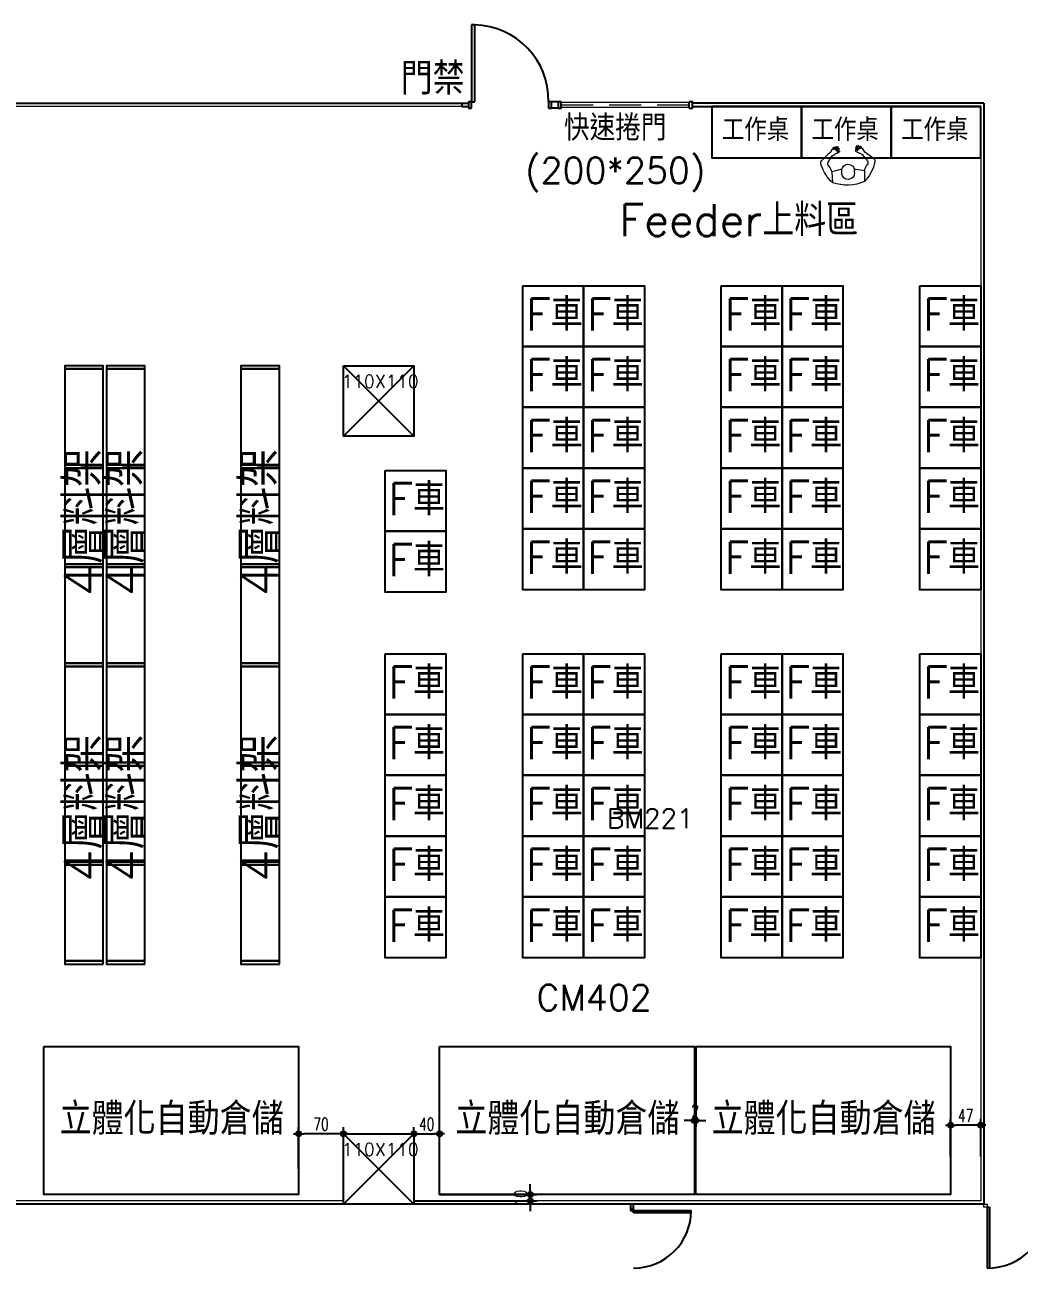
# Model space of a CAD drawing. Extents: x -80 to 56020, y 18240 to 42185.
# Drawn here: x 6248 to 7800, y 19445 to 21388 of the extents above; entities that cross this region are included whole.
import ezdxf
from ezdxf.enums import TextEntityAlignment as Align

# ---------------------------------------------------------------- set-up
doc = ezdxf.new("R2010")
doc.units = 0
doc.header["$LTSCALE"] = 200
doc.linetypes.add('1', pattern=[0.375, 0.25, -0.125])
doc.layers.add('2', color=2, linetype='Continuous', lineweight=9)
for name, color, linetype in [('SMT Line', 5, 'Continuous'), ('XFAB-L20$0$COL', 1, 'Continuous'), ('新設門', 3, '00160'), ('緯穎新設隔間', 151, 'Continuous'), ('緯穎生產設備', 7, 'Continuous')]:
    doc.layers.add(name, color=color, linetype=linetype)
doc.styles.add('C1', font='SIMPLEX.shx', dxfattribs={"bigfont": 'CHINESET.shx'})
doc.styles.add('CCAD', font='TXT', dxfattribs={"bigfont": 'CCAD'})
doc.styles.add('DIM', font='simplex.shx', dxfattribs={"bigfont": 'chineset.shx'})
doc.styles.add('SIMPLEX', font='SIMPLEX.shx', dxfattribs={"width": 0.7})
doc.styles.add('XFAB-L20$0$CHINA', font='simplex.shx', dxfattribs={"width": 0.75, "bigfont": 'chineset.shx'})
doc.linetypes.add('00160', pattern='A,0.05,[5,Hcad2000.shx,S=1,R=0,X=0,Y=-0.5],1.45', length=1.5)
doc.dimstyles.new('CIRM', dxfattribs={"dimtxt": 20, "dimasz": 8, "dimexe": 10, "dimexo": 0, "dimgap": 5, "dimtad": 1, "dimdsep": 46, "dimtxsty": 'SIMPLEX', "dimblk": 'CIR', "dimcen": 10, "dimdle": 10, "dimclrt": 2, "dimazin": 0, "dimtfac": 1, "dimtix": 1, "dimtmove": 2, "dimatfit": 3, "dimldrblk": 'CIR', "dimfxl": 1, "dimtolj": 1, "dimarcsym": 0})

# ---------------------------------------------------------------- blocks, each defined once
blk = doc.blocks.new('XFAB-L20$0$C-110x110')
at = {"layer": 'Defpoints'}
for p, q in [((55, -55), (-55, 55)), ((-55, -55), (55, 55))]:
    blk.add_line(p, q, dxfattribs=at)
at = {"layer": 'XFAB-L20$0$COL'}
blk.add_lwpolyline([(-55, 55), (55, 55), (55, -55), (-55, -55)], close=True, dxfattribs=at)
at = {"layer": 'Defpoints', "style": 'XFAB-L20$0$CHINA'}
blk.add_text('110X110', height=20, dxfattribs=at).set_placement((-57.4, 30.5), align=Align.MIDDLE_LEFT)
blk = doc.blocks.new('DO2D_2')
for p, q in [((-0.5, 0), (-0.5, 0.5)), ((-0.48, 0), (-0.48, 0.5)), ((0.48, 0), (0.48, 0.5)), ((0.5, 0), (0.5, 0.5)), ((-0.5, 0), (-0.48, 0)), ((0.5, 0), (0.48, 0))]:
    blk.add_line(p, q)
for centre, start, end in [((-0.5, 0), 0, 90), ((0.5, 0), 90, 180)]:
    blk.add_arc(centre, 0.5, start, end)
blk = doc.blocks.new('MAN')
at = {"layer": '2', "color": 0}
for p, q in [((60858.6, -155354.4, 0), (60870, -155368.7, 0)), ((60840.9, -155370.2, 0), (60823.9, -155370.6, 0)), ((60844.3, -155385.9, 0), (60840.9, -155370.2, 0)), ((60856.4, -155365, 0), (60865.7, -155371.6, 0)), ((60865.7, -155371.6, 0), (60868.6, -155376.9, 0)), ((60869.4, -155379, 0), (60868.6, -155376.9, 0)), ((60871.9, -155383.1, 0), (60869.5, -155379, 0)), ((60870, -155368.7, 0), (60875, -155371.5, 0)), ((60872.5, -155379.5, 0), (60873.6, -155382.6, 0)), ((60876.1, -155382.8, 0), (60872.6, -155379.1, 0)), ((60873.9, -155377.6, 0), (60877.1, -155381.8, 0)), ((60878.4, -155381.8, 0), (60874, -155377.4, 0)), ((60875, -155371.5, 0), (60879.1, -155374.9, 0)), ((60879.3, -155379.1, 0), (60875.1, -155376.2, 0)), ((60875.1, -155376.2, 0), (60879.5, -155380.9, 0)), ((60875.9, -155374.1, 0), (60875.7, -155374.4, 0)), ((60875.7, -155374.4, 0), (60879.9, -155377.8, 0)), ((60879, -155375.5, 0), (60875.9, -155374.1, 0)), ((60879.8, -155379.2, 0), (60878.6, -155378.7, 0)), ((60879.1, -155374.9, 0), (60879.1, -155375.6, 0)), ((60879.1, -155375.6, 0), (60879.1, -155375.6, 0)), ((60880.4, -155378.8, 0), (60879.8, -155379.2, 0)), ((60879.9, -155377.5, 0), (60880.4, -155378.8, 0)), ((60837.9, -155385.6, 0), (60841.8, -155385.6, 0)), ((60872.3, -155383.2, 0), (60871.8, -155383.1, 0)), ((60873.6, -155382.6, 0), (60872.3, -155383.4, 0)), ((60876.9, -155382.7, 0), (60876.1, -155382.8, 0)), ((60877.1, -155381.8, 0), (60876.9, -155382.7, 0)), ((60879.4, -155381.6, 0), (60878.8, -155381.8, 0)), ((60879.5, -155380.9, 0), (60879.4, -155381.6, 0)), ((60837.9, -155405.6, 0), (60841.8, -155405.6, 0)), ((60844.3, -155405.3, 0), (60840.9, -155421, 0)), ((60865.7, -155419.6, 0), (60868.6, -155414.3, 0)), ((60869.4, -155412.2, 0), (60868.6, -155414.3, 0)), ((60871.9, -155408.1, 0), (60869.5, -155412.2, 0)), ((60872.3, -155408, 0), (60871.8, -155408.1, 0)), ((60873.6, -155408.6, 0), (60872.3, -155407.8, 0)), ((60872.5, -155411.8, 0), (60873.6, -155408.6, 0)), ((60876.1, -155408.4, 0), (60872.6, -155412.1, 0)), ((60873.9, -155413.6, 0), (60877.1, -155409.5, 0)), ((60878.4, -155409.4, 0), (60874, -155413.8, 0)), ((60875, -155419.7, 0), (60879.1, -155416.3, 0)), ((60875.1, -155415.1, 0), (60879.5, -155410.3, 0)), ((60879.3, -155412.1, 0), (60875.1, -155415.1, 0)), ((60875.7, -155416.8, 0), (60879.9, -155413.4, 0)), ((60875.9, -155417.1, 0), (60875.7, -155416.8, 0)), ((60879, -155415.7, 0), (60875.9, -155417.1, 0)), ((60876.9, -155408.5, 0), (60876.1, -155408.4, 0)), ((60877.1, -155409.5, 0), (60876.9, -155408.5, 0)), ((60879.8, -155412, 0), (60878.6, -155412.5, 0)), ((60879.4, -155409.6, 0), (60878.8, -155409.4, 0)), ((60879.1, -155415.7, 0), (60879.1, -155415.7, 0)), ((60879.1, -155416.3, 0), (60879.1, -155415.7, 0)), ((60879.5, -155410.3, 0), (60879.4, -155409.6, 0)), ((60880.4, -155412.4, 0), (60879.8, -155412, 0)), ((60879.9, -155413.7, 0), (60880.4, -155412.4, 0)), ((60840.9, -155421, 0), (60823.9, -155420.6, 0)), ((60856.4, -155426.2, 0), (60865.7, -155419.6, 0)), ((60858.6, -155436.8, 0), (60867.7, -155426.9, 0)), ((60871.6, -155421.3, 0), (60867.7, -155426.9, 0)), ((60871.6, -155421.3, 0), (60875, -155419.7, 0))]:
    blk.add_line(p, q, dxfattribs=at)
for centre, radius, start, end in [((60868.2, -155413.2, 0), 61.4, 105.1858, 136.0975), ((60854.9, -155359.2, 0), 6, 52.8107, 118.216), ((60887.7, -155395.6, 0), 68.5, 158.5887, 201.4113), ((60832.3, -155342.5, 0), 29, 287.1051, 307.0444), ((60853.6, -155370.3, 0), 6, 61.666, 128.6143), ((60837.9, -155395.6, 0), 10, 90, 270), ((60841.8, -155395.6, 0), 10, 270, 90), ((60868.2, -155378, 0), 61.4, 223.9025, 254.8142), ((60832.3, -155448.7, 0), 29, 52.9556, 72.8949), ((60853.6, -155420.9, 0), 6, 231.3857, 298.334), ((60854.9, -155432, 0), 6, 241.784, 307.1893)]:
    blk.add_arc(centre, radius, start, end, dxfattribs=at)
blk = doc.blocks.new('A$C7219ca4d')
at = {"layer": '緯穎新設隔間'}
for p, q in [((2.5, 140), (2.5, 130)), ((7.5, 140), (2.5, 140)), ((7.5, 140), (7.5, 130)), ((0, 130), (0, 125)), ((10, 130), (0, 130)), ((0, 125), (10, 125)), ((7.5, 130), (2.5, 130)), ((10, 125), (10, 130)), ((10, 125), (10, 120)), ((130, 125), (10, 125)), ((10, 120), (130, 120)), ((130, 120), (130, 125)), ((0, 5), (0, 0)), ((10, 5), (0, 5)), ((0, 0), (10, 0)), ((7.5, 5), (2.5, 5)), ((10, 0), (10, 5))]:
    blk.add_line(p, q, dxfattribs=at)
blk.add_arc((12.5, 122.5), 117.5, 268.7811, 358.7811, dxfattribs=at)
blk = doc.blocks.new('CIR')
at = {"color": 0}
blk.add_line((1, 0), (-1, 0), dxfattribs=at)
at = {"color": 3}
blk.add_circle((0, 0), 0.5, dxfattribs=at)
blk = doc.blocks.new('*D248')
at = {"layer": 'Defpoints', "color": 0, "transparency": 16777216}
for p in [(6855, 19550), (6895, 19560), (7036.710914, 19550)]:
    blk.add_point(p, dxfattribs=at)
at = {"layer": '緯穎新設隔間', "color": 0, "lineweight": -2, "transparency": 16777216}
for p, q in [((7036.710914, 19568), (7036.710914, 19576)), ((6855, 19550), (7046.710914, 19550)), ((6895, 19560), (7046.710914, 19560)), ((7036.710914, 19560), (7036.710914, 19550)), ((7036.710914, 19542), (7036.710914, 19534))]:
    blk.add_line(p, q, dxfattribs=at)
at = {"layer": '緯穎新設隔間', "color": 0, "lineweight": -2, "transparency": 16777216, "xscale": 8, "yscale": 8, "zscale": 8}
for p, rotation in [((7036.710914, 19560), 270), ((7036.710914, 19550), 90)]:
    blk.add_blockref('CIR', p, dxfattribs=dict(at, rotation=rotation))
at = {"layer": '緯穎新設隔間', "color": 2, "transparency": 16777216, "insert": (7021.710914, 19555), "char_height": 20, "attachment_point": 5, "rotation": 90, "style": 'SIMPLEX'}
blk.add_mtext('\\A1;10', dxfattribs=at)
blk = doc.blocks.new('*D249')
at = {"layer": 'Defpoints', "color": 0, "transparency": 16777216}
for p in [(6675, 19655), (6675, 19600), (6745, 19600)]:
    blk.add_point(p, dxfattribs=at)
at = {"layer": '緯穎新設隔間', "color": 0, "lineweight": -2, "transparency": 16777216}
for p, q in [((6675, 19600), (6675, 19665)), ((6745, 19600), (6745, 19665)), ((6737, 19655), (6683, 19655))]:
    blk.add_line(p, q, dxfattribs=at)
at = {"layer": '緯穎新設隔間', "color": 0, "lineweight": -2, "transparency": 16777216, "xscale": 8, "yscale": 8, "zscale": 8, "rotation": 180}
blk.add_blockref('CIR', (6675, 19655), dxfattribs=at)
at = {"layer": '緯穎新設隔間', "color": 0, "lineweight": -2, "transparency": 16777216, "xscale": 8, "yscale": 8, "zscale": 8}
blk.add_blockref('CIR', (6745, 19655), dxfattribs=at)
at = {"layer": '緯穎新設隔間', "color": 2, "transparency": 16777216, "insert": (6710, 19670), "char_height": 20, "attachment_point": 5, "style": 'SIMPLEX'}
blk.add_mtext('\\A1;70', dxfattribs=at)
blk = doc.blocks.new('*D250')
at = {"layer": 'Defpoints', "color": 0, "transparency": 16777216}
for p in [(6855, 19655), (6895, 19655), (6895, 19655)]:
    blk.add_point(p, dxfattribs=at)
at = {"layer": '緯穎新設隔間', "color": 0, "lineweight": -2, "transparency": 16777216}
for p, q in [((6855, 19655), (6855, 19665)), ((6895, 19655), (6895, 19665)), ((6863, 19655), (6887, 19655))]:
    blk.add_line(p, q, dxfattribs=at)
at = {"layer": '緯穎新設隔間', "color": 0, "lineweight": -2, "transparency": 16777216, "xscale": 8, "yscale": 8, "zscale": 8, "rotation": 180}
blk.add_blockref('CIR', (6855, 19655), dxfattribs=at)
at = {"layer": '緯穎新設隔間', "color": 0, "lineweight": -2, "transparency": 16777216, "xscale": 8, "yscale": 8, "zscale": 8}
blk.add_blockref('CIR', (6895, 19655), dxfattribs=at)
at = {"layer": '緯穎新設隔間', "color": 2, "transparency": 16777216, "insert": (6875, 19670), "char_height": 20, "attachment_point": 5, "style": 'SIMPLEX'}
blk.add_mtext('\\A1;40', dxfattribs=at)
blk = doc.blocks.new('*D251')
at = {"layer": 'Defpoints', "color": 0, "transparency": 16777216}
for p in [(7293, 19791.2), (7295, 19791.2), (7295, 19675.6)]:
    blk.add_point(p, dxfattribs=at)
at = {"layer": '緯穎新設隔間', "color": 0, "lineweight": -2, "transparency": 16777216}
for p, q in [((7293, 19791.2), (7293, 19665.6)), ((7295, 19791.2), (7295, 19665.6)), ((7285, 19675.6), (7277, 19675.6)), ((7293, 19675.6), (7295, 19675.6)), ((7303, 19675.6), (7311, 19675.6))]:
    blk.add_line(p, q, dxfattribs=at)
at = {"layer": '緯穎新設隔間', "color": 0, "lineweight": -2, "transparency": 16777216, "xscale": 8, "yscale": 8, "zscale": 8}
blk.add_blockref('CIR', (7293, 19675.6), dxfattribs=at)
at = {"layer": '緯穎新設隔間', "color": 0, "lineweight": -2, "transparency": 16777216, "xscale": 8, "yscale": 8, "zscale": 8, "rotation": 180}
blk.add_blockref('CIR', (7295, 19675.6), dxfattribs=at)
at = {"layer": '緯穎新設隔間', "color": 2, "transparency": 16777216, "insert": (7294, 19690.6), "char_height": 20, "attachment_point": 5, "style": 'SIMPLEX'}
blk.add_mtext('\\A1;2', dxfattribs=at)
blk = doc.blocks.new('*D252')
at = {"layer": 'Defpoints', "color": 0, "transparency": 16777216}
for p in [(7693, 19668.3), (7693, 19619.2), (7740, 19619.2)]:
    blk.add_point(p, dxfattribs=at)
at = {"layer": '緯穎新設隔間', "color": 0, "lineweight": -2, "transparency": 16777216}
for p, q in [((7693, 19619.2), (7693, 19678.3)), ((7740, 19619.2), (7740, 19678.3)), ((7732, 19668.3), (7701, 19668.3))]:
    blk.add_line(p, q, dxfattribs=at)
at = {"layer": '緯穎新設隔間', "color": 0, "lineweight": -2, "transparency": 16777216, "xscale": 8, "yscale": 8, "zscale": 8, "rotation": 180}
blk.add_blockref('CIR', (7693, 19668.3), dxfattribs=at)
at = {"layer": '緯穎新設隔間', "color": 0, "lineweight": -2, "transparency": 16777216, "xscale": 8, "yscale": 8, "zscale": 8}
blk.add_blockref('CIR', (7740, 19668.3), dxfattribs=at)
at = {"layer": '緯穎新設隔間', "color": 2, "transparency": 16777216, "insert": (7716.5, 19683.3), "char_height": 20, "attachment_point": 5, "style": 'SIMPLEX'}
blk.add_mtext('\\A1;47', dxfattribs=at)

msp = doc.modelspace()

# ---------------------------------------------------------------- linework, layer by layer
at = {"color": 3}
for points in [[(6277, 19791.2), (6675, 19791.2), (6675, 19560), (6277, 19560)], [(6895, 19791.2), (7293, 19791.2), (7293, 19560), (6895, 19560)], [(7295, 19791.2), (7693, 19791.2), (7693, 19560), (7295, 19560)]]:
    msp.add_lwpolyline(points, close=True, dxfattribs=at)
at = {"layer": '新設門', "linetype": 'ByBlock', "lineweight": 20}
msp.add_lwpolyline([(7285, 21266.203), (7085, 21266.203), (7085, 21258.797), (7285, 21258.797)], close=True, dxfattribs=at)
at = {"layer": '新設門', "linetype": '1', "lineweight": 20}
msp.add_lwpolyline([(7085, 21262.5), (7285, 21262.5)], dxfattribs=at)
at = {"layer": '緯穎新設隔間', "color": 143, "true_color": 0x7aafdf}
for p, q in [((5425, 21265), (6930, 21265)), ((7745, 21265), (7745, 19545)), ((7745, 19545), (4675, 19545))]:
    msp.add_line(p, q, dxfattribs=at)
at = {"layer": '緯穎新設隔間'}
for p, q in [((7080, 21267.5), (7070, 21267.5)), ((7080, 21257.5), (7070, 21257.5)), ((7285, 21257.5), (7285, 21267.5)), ((7745, 21265), (7290, 21265)), ((7290, 21260), (7740, 21260)), ((7198, 19538.239), (7198, 19545)), ((7198, 19531.4), (7198, 19535)), ((7198, 19535), (7288, 19535)), ((7288, 19531.4), (7198, 19531.4))]:
    msp.add_line(p, q, dxfattribs=at)
at = {"layer": '緯穎新設隔間', "linetype": 'Continuous'}
for p, q in [((7193, 19545), (7193, 19538.239)), ((7193, 19538.239), (7198, 19538.239))]:
    msp.add_line(p, q, dxfattribs=at)
at = {"layer": '緯穎新設隔間', "linetype": 'ByBlock'}
for p, q in [((7193, 19540), (7193, 19535)), ((7193, 19535), (7198, 19535)), ((7198, 19535), (7198, 19538.239))]:
    msp.add_line(p, q, dxfattribs=at)
at = {"layer": '緯穎新設隔間', "lineweight": 20}
for points in [[(6930, 21260), (5425, 21260)], [(7740, 21260), (7740, 19550)], [(6745, 19550), (5655, 19550)], [(7740, 19550), (6855, 19550)]]:
    msp.add_lwpolyline(points, dxfattribs=at)
at = {"layer": '緯穎新設隔間'}
msp.add_lwpolyline([(7085, 21267.5), (7080, 21267.5), (7080, 21257.5), (7085, 21257.5)], close=True, dxfattribs=at)
msp.add_lwpolyline([(7285, 21257.5), (7290, 21257.5), (7290, 21267.5), (7285, 21267.5)], dxfattribs=at)
at = {"layer": '緯穎新設隔間', "linetype": 'ByBlock', "lineweight": 20}
msp.add_lwpolyline([(7745, 19540), (7745, 19545), (7750, 19545), (7750, 19540), (7745, 19540)], dxfattribs=at)
at = {"layer": '緯穎新設隔間'}
msp.add_arc((7198, 19535), 90, 270, 0, dxfattribs=at)
at = {"layer": '緯穎生產設備'}
for points in [[(7460, 21260), (7320, 21260), (7320, 21180), (7460, 21180)], [(7600, 21260), (7460, 21260), (7460, 21180), (7600, 21180)], [(7740, 21260), (7600, 21260), (7600, 21180), (7740, 21180)]]:
    msp.add_lwpolyline(points, close=True, dxfattribs=at)
at = {"layer": '緯穎生產設備', "color": 215, "true_color": 0xa953a0}
for points in [[(7025, 20980), (7120, 20980), (7120, 20885), (7025, 20885)], [(7120, 20980), (7215, 20980), (7215, 20885), (7120, 20885)], [(7335, 20980), (7430, 20980), (7430, 20885), (7335, 20885)], [(7430, 20980), (7525, 20980), (7525, 20885), (7430, 20885)], [(7645, 20980), (7740, 20980), (7740, 20885), (7645, 20885)], [(7025, 20885), (7120, 20885), (7120, 20790), (7025, 20790)], [(7120, 20885), (7215, 20885), (7215, 20790), (7120, 20790)], [(7335, 20885), (7430, 20885), (7430, 20790), (7335, 20790)], [(7430, 20885), (7525, 20885), (7525, 20790), (7430, 20790)], [(7645, 20885), (7740, 20885), (7740, 20790), (7645, 20790)], [(7025, 20790), (7120, 20790), (7120, 20695), (7025, 20695)], [(7120, 20790), (7215, 20790), (7215, 20695), (7120, 20695)], [(7335, 20790), (7430, 20790), (7430, 20695), (7335, 20695)], [(7430, 20790), (7525, 20790), (7525, 20695), (7430, 20695)], [(7645, 20790), (7740, 20790), (7740, 20695), (7645, 20695)], [(6810, 20691.2), (6905, 20691.2), (6905, 20596.2), (6810, 20596.2)], [(7025, 20695), (7120, 20695), (7120, 20600), (7025, 20600)], [(7120, 20695), (7215, 20695), (7215, 20600), (7120, 20600)], [(7335, 20695), (7430, 20695), (7430, 20600), (7335, 20600)], [(7430, 20695), (7525, 20695), (7525, 20600), (7430, 20600)], [(7645, 20695), (7740, 20695), (7740, 20600), (7645, 20600)], [(6810, 20596.2), (6905, 20596.2), (6905, 20501.2), (6810, 20501.2)], [(7025, 20600), (7120, 20600), (7120, 20505), (7025, 20505)], [(7120, 20600), (7215, 20600), (7215, 20505), (7120, 20505)], [(7335, 20600), (7430, 20600), (7430, 20505), (7335, 20505)], [(7430, 20600), (7525, 20600), (7525, 20505), (7430, 20505)], [(7645, 20600), (7740, 20600), (7740, 20505), (7645, 20505)], [(6810, 20405), (6905, 20405), (6905, 20310), (6810, 20310)], [(7025, 20405), (7120, 20405), (7120, 20310), (7025, 20310)], [(7120, 20405), (7215, 20405), (7215, 20310), (7120, 20310)], [(7335, 20405), (7430, 20405), (7430, 20310), (7335, 20310)], [(7430, 20405), (7525, 20405), (7525, 20310), (7430, 20310)], [(7645, 20405), (7740, 20405), (7740, 20310), (7645, 20310)], [(6810, 20310), (6905, 20310), (6905, 20215), (6810, 20215)], [(7025, 20310), (7120, 20310), (7120, 20215), (7025, 20215)], [(7120, 20310), (7215, 20310), (7215, 20215), (7120, 20215)], [(7335, 20310), (7430, 20310), (7430, 20215), (7335, 20215)], [(7430, 20310), (7525, 20310), (7525, 20215), (7430, 20215)], [(7645, 20310), (7740, 20310), (7740, 20215), (7645, 20215)], [(6810, 20215), (6905, 20215), (6905, 20120), (6810, 20120)], [(7025, 20215), (7120, 20215), (7120, 20120), (7025, 20120)], [(7120, 20215), (7215, 20215), (7215, 20120), (7120, 20120)], [(7335, 20215), (7430, 20215), (7430, 20120), (7335, 20120)], [(7430, 20215), (7525, 20215), (7525, 20120), (7430, 20120)], [(7645, 20215), (7740, 20215), (7740, 20120), (7645, 20120)], [(6810, 20120), (6905, 20120), (6905, 20025), (6810, 20025)], [(7025, 20120), (7120, 20120), (7120, 20025), (7025, 20025)], [(7120, 20120), (7215, 20120), (7215, 20025), (7120, 20025)], [(7335, 20120), (7430, 20120), (7430, 20025), (7335, 20025)], [(7430, 20120), (7525, 20120), (7525, 20025), (7430, 20025)], [(7645, 20120), (7740, 20120), (7740, 20025), (7645, 20025)], [(6810, 20025), (6905, 20025), (6905, 19930), (6810, 19930)], [(7025, 20025), (7120, 20025), (7120, 19930), (7025, 19930)], [(7120, 20025), (7215, 20025), (7215, 19930), (7120, 19930)], [(7335, 20025), (7430, 20025), (7430, 19930), (7335, 19930)], [(7430, 20025), (7525, 20025), (7525, 19930), (7430, 19930)], [(7645, 20025), (7740, 20025), (7740, 19930), (7645, 19930)]]:
    msp.add_lwpolyline(points, close=True, dxfattribs=at)
at = {"layer": '緯穎生產設備', "color": 6}
for points in [[(6370, 20850), (6370, 20855), (6310, 20855), (6310, 20850)], [(6370, 20700), (6370, 20850), (6310, 20850), (6310, 20700)], [(6435, 20850), (6435, 20855), (6375, 20855), (6375, 20850)], [(6435, 20700), (6435, 20850), (6375, 20850), (6375, 20700)], [(6645, 20850), (6645, 20855), (6585, 20855), (6585, 20850)], [(6645, 20700), (6645, 20850), (6585, 20850), (6585, 20700)], [(6370, 20695), (6370, 20700), (6310, 20700), (6310, 20695)], [(6370, 20545), (6370, 20695), (6310, 20695), (6310, 20545)], [(6435, 20695), (6435, 20700), (6375, 20700), (6375, 20695)], [(6435, 20545), (6435, 20695), (6375, 20695), (6375, 20545)], [(6645, 20695), (6645, 20700), (6585, 20700), (6585, 20695)], [(6645, 20545), (6645, 20695), (6585, 20695), (6585, 20545)], [(6370, 20540), (6370, 20545), (6310, 20545), (6310, 20540)], [(6370, 20390), (6370, 20540), (6310, 20540), (6310, 20390)], [(6435, 20540), (6435, 20545), (6375, 20545), (6375, 20540)], [(6435, 20390), (6435, 20540), (6375, 20540), (6375, 20390)], [(6645, 20540), (6645, 20545), (6585, 20545), (6585, 20540)], [(6645, 20390), (6645, 20540), (6585, 20540), (6585, 20390)], [(6370, 20385), (6370, 20390), (6310, 20390), (6310, 20385)], [(6370, 20235), (6370, 20385), (6310, 20385), (6310, 20235)], [(6435, 20385), (6435, 20390), (6375, 20390), (6375, 20385)], [(6435, 20235), (6435, 20385), (6375, 20385), (6375, 20235)], [(6645, 20385), (6645, 20390), (6585, 20390), (6585, 20385)], [(6645, 20235), (6645, 20385), (6585, 20385), (6585, 20235)], [(6370, 20230), (6370, 20235), (6310, 20235), (6310, 20230)], [(6370, 20080), (6370, 20230), (6310, 20230), (6310, 20080)], [(6435, 20230), (6435, 20235), (6375, 20235), (6375, 20230)], [(6435, 20080), (6435, 20230), (6375, 20230), (6375, 20080)], [(6645, 20230), (6645, 20235), (6585, 20235), (6585, 20230)], [(6645, 20080), (6645, 20230), (6585, 20230), (6585, 20080)], [(6370, 20075), (6370, 20080), (6310, 20080), (6310, 20075)], [(6370, 19925), (6370, 20075), (6310, 20075), (6310, 19925)], [(6435, 20075), (6435, 20080), (6375, 20080), (6375, 20075)], [(6435, 19925), (6435, 20075), (6375, 20075), (6375, 19925)], [(6645, 20075), (6645, 20080), (6585, 20080), (6585, 20075)], [(6645, 19925), (6645, 20075), (6585, 20075), (6585, 19925)], [(6370, 19920), (6370, 19925), (6310, 19925), (6310, 19920)], [(6435, 19920), (6435, 19925), (6375, 19925), (6375, 19920)], [(6645, 19920), (6645, 19925), (6585, 19925), (6585, 19920)]]:
    msp.add_lwpolyline(points, close=True, dxfattribs=at)

# ---------------------------------------------------------------- block references
at = {"layer": 'XFAB-L20$0$COL'}
for p in [(6800, 20800), (6800, 20800), (6800, 19600)]:
    msp.add_blockref('XFAB-L20$0$C-110x110', p, dxfattribs=at)
at = {"layer": '緯穎新設隔間', "rotation": 90}
msp.add_blockref('A$C7219ca4d', (7070, 21257.5), dxfattribs=at)
at = {"layer": '緯穎新設隔間', "linetype": 'ByBlock', "lineweight": 20, "xscale": 190, "yscale": 190, "zscale": 190, "rotation": 180}
msp.add_blockref('DO2D_2', (7845, 19540), dxfattribs=at)
at = {"layer": '緯穎生產設備', "color": 0, "linetype": 'ByBlock', "lineweight": 20, "xscale": -1, "rotation": 272.0916699448606}
msp.add_blockref('MAN', (165045.715, -33969.876, 0), dxfattribs=at)

# ---------------------------------------------------------------- texts
at = {"color": 3, "attachment_point": 1, "style": 'DIM'}
for s, width, heights, insert, char_height in [('\\pxqc;{\\C6;快速捲門\\P(200*250)}', 350.82918, [170.755], (6993.973, 21246.716), 40), ('Feeder上料區', 433.87603, [49.556], (7176, 21107.524), 50), ('立體化自動倉儲', 379.6606, [58.864], (6301.691, 19703.219), 50), ('立體化自動倉儲', 379.6606, [58.864], (6919.691, 19703.219), 50), ('立體化自動倉儲', 379.6606, [58.864], (7319.691, 19703.219), 50)]:
    msp.add_mtext_dynamic_manual_height_columns(s, width=width, gutter_width=189.286, heights=heights, dxfattribs=dict(at, insert=insert, char_height=char_height))
at = {"layer": 'SMT Line', "color": 4, "lineweight": 25, "attachment_point": 3, "style": 'CCAD'}
for s, insert, char_height in [('{\\C1;BM221}', (7291.548, 20162.612, 29.203), 30), ('{\\C1;CM402}', (7226.274, 19887.696, 29.203), 40)]:
    msp.add_mtext(s, dxfattribs=dict(at, insert=insert, char_height=char_height))
at = {"layer": '緯穎新設隔間', "insert": (6834.222, 21328.573), "char_height": 50, "attachment_point": 1, "style": 'DIM'}
msp.add_mtext_dynamic_manual_height_columns('{\\C3;門禁}', width=115.06919, gutter_width=150, heights=[57.032], dxfattribs=at)
at = {"layer": '緯穎生產設備', "char_height": 35, "attachment_point": 1, "style": 'C1'}
for insert in [(7335.868, 21241.077), (7475.868, 21241.077), (7615.868, 21241.077)]:
    msp.add_mtext_dynamic_manual_height_columns('工作桌', width=106.85926, gutter_width=1069.173, heights=[0], dxfattribs=dict(at, insert=insert))
at = {"layer": '緯穎生產設備', "color": 7, "true_color": 0xffffff, "char_height": 50, "attachment_point": 1, "style": 'DIM'}
for insert in [(7030.087, 20960.041), (7125.087, 20960.041), (7340.087, 20960.041), (7435.087, 20960.041), (7650.087, 20960.041), (7030.087, 20865.041), (7125.087, 20865.041), (7340.087, 20865.041), (7435.087, 20865.041), (7650.087, 20865.041), (7030.087, 20770.041), (7125.087, 20770.041), (7340.087, 20770.041), (7435.087, 20770.041), (7650.087, 20770.041), (6815.087, 20671.241), (7030.087, 20675.041), (7125.087, 20675.041), (7340.087, 20675.041), (7435.087, 20675.041), (7650.087, 20675.041), (6815.087, 20576.241), (7030.087, 20580.041), (7125.087, 20580.041), (7340.087, 20580.041), (7435.087, 20580.041), (7650.087, 20580.041), (6815.087, 20385.041), (7030.087, 20385.041), (7125.087, 20385.041), (7340.087, 20385.041), (7435.087, 20385.041), (7650.087, 20385.041), (6815.087, 20290.041), (7030.087, 20290.041), (7125.087, 20290.041), (7340.087, 20290.041), (7435.087, 20290.041), (7650.087, 20290.041), (6815.087, 20195.041), (7030.087, 20195.041), (7125.087, 20195.041), (7340.087, 20195.041), (7435.087, 20195.041), (7650.087, 20195.041), (6815.087, 20100.041), (7030.087, 20100.041), (7125.087, 20100.041), (7340.087, 20100.041), (7435.087, 20100.041), (7650.087, 20100.041), (6815.087, 20005.041), (7030.087, 20005.041), (7125.087, 20005.041), (7340.087, 20005.041), (7435.087, 20005.041), (7650.087, 20005.041)]:
    msp.add_mtext_dynamic_manual_height_columns('F車', width=98.65461, gutter_width=150, heights=[0], dxfattribs=dict(at, insert=insert))
at = {"layer": '緯穎生產設備', "char_height": 60, "attachment_point": 1, "rotation": 90, "style": 'C1'}
for insert in [(6309.049, 20494.033), (6374.049, 20494.033), (6584.049, 20494.033), (6309.049, 20047.848), (6374.049, 20047.848), (6584.049, 20047.848)]:
    msp.add_mtext_dynamic_manual_height_columns('4層料架', width=243.22084, gutter_width=1069.173, heights=[0], dxfattribs=dict(at, insert=insert))

# ---------------------------------------------------------------- dimensions: what is measured, and where the dimension line sits
at = {"layer": '緯穎新設隔間'}
for base, p1, p2, picture, middle in [((7295, 19675.6), (7293, 19791.2), (7295, 19791.2), '*D251', (7294, 19690.6)), ((6675, 19655), (6745, 19600), (6675, 19600), '*D249', (6710, 19670)), ((6895, 19655), (6855, 19655), (6895, 19655), '*D250', (6875, 19670)), ((7693, 19668.317), (7740, 19619.229), (7693, 19619.229), '*D252', (7716.5, 19683.317))]:
    dim = msp.add_linear_dim(base=base, p1=p1, p2=p2, dimstyle='CIRM', dxfattribs=at)
    dim.commit()
    dim.dimension.update_dxf_attribs({"geometry": picture, "text_midpoint": middle})
dim = msp.add_linear_dim(base=(7036.711, 19550), p1=(6895, 19560), p2=(6855, 19550), angle=90, dimstyle='CIRM', dxfattribs=at)
dim.commit()
dim.dimension.update_dxf_attribs({"geometry": '*D248', "text_midpoint": (7021.711, 19555)})

doc.saveas('drawing.dxf')
